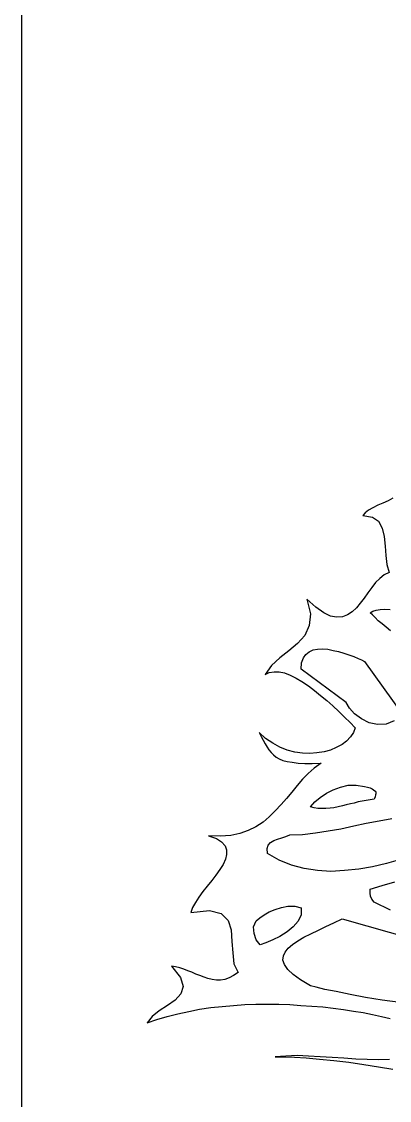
# Model space of a CAD drawing. Header units: inches. Extents: x 7658 to 73799, y 48 to 40262.
# Drawn here: x 60091 to 60459, y 4184 to 5264 of the extents above; entities that cross this region are included whole.
import ezdxf

# ---------------------------------------------------------------- set-up
doc = ezdxf.new("R2010")
doc.units = ezdxf.units.IN
doc.layers.add('www.cad-blocks.net', color=7, linetype='Continuous')

# ---------------------------------------------------------------- blocks, each defined once
blk = doc.blocks.new('A$C516926BB')
blk.add_line((48.7041, 38.5194), (48.7041, 0))
blk = doc.blocks.new('A$C12A9118A')
for p, q in [((0.231, 1.4689), (0.226, 1.4663)), ((0.2359, 1.4712), (0.231, 1.4689)), ((0.2413, 1.4735), (0.2359, 1.4712)), ((0.2462, 1.4762), (0.2413, 1.4735)), ((0.2184, 1.4613), (0.2161, 1.4586)), ((0.2161, 1.4586), (0.2256, 1.4571)), ((0.2218, 1.464), (0.2184, 1.4613)), ((0.226, 1.4663), (0.2218, 1.464)), ((0.2256, 1.4571), (0.2317, 1.4529)), ((0.2317, 1.4529), (0.2352, 1.4461)), ((0.2352, 1.4461), (0.2375, 1.4377)), ((0.2375, 1.4377), (0.2382, 1.4281)), ((0.2382, 1.4281), (0.239, 1.4186)), ((0.239, 1.4186), (0.2401, 1.4095)), ((0.2401, 1.4095), (0.2424, 1.4015)), ((0.2329, 1.3957), (0.2287, 1.3916)), ((0.2375, 1.3992), (0.2329, 1.3957)), ((0.2424, 1.4015), (0.2375, 1.3992)), ((0.2249, 1.3866), (0.2211, 1.3813)), ((0.2287, 1.3916), (0.2249, 1.3866)), ((0.1689, 1.3668), (0.1601, 1.3748)), ((0.1601, 1.3748), (0.1635, 1.3603)), ((0.2173, 1.3759), (0.2135, 1.371)), ((0.2211, 1.3813), (0.2173, 1.3759)), ((0.1769, 1.3614), (0.1689, 1.3668)), ((0.1837, 1.358), (0.1769, 1.3614)), ((0.2054, 1.3622), (0.2005, 1.3592)), ((0.2096, 1.3664), (0.2054, 1.3622)), ((0.2135, 1.371), (0.2096, 1.3664)), ((0.2234, 1.3614), (0.226, 1.363)), ((0.2256, 1.3592), (0.2234, 1.3614)), ((0.226, 1.363), (0.2295, 1.3641)), ((0.2295, 1.3641), (0.2333, 1.3645)), ((0.2333, 1.3645), (0.2378, 1.3649)), ((0.2378, 1.3649), (0.2432, 1.3645)), ((0.1635, 1.3603), (0.1624, 1.3485)), ((0.1898, 1.3569), (0.1837, 1.358)), ((0.1955, 1.3573), (0.1898, 1.3569)), ((0.2005, 1.3592), (0.1955, 1.3573)), ((0.2283, 1.3565), (0.2256, 1.3592)), ((0.2314, 1.3534), (0.2283, 1.3565)), ((0.2352, 1.3504), (0.2314, 1.3534)), ((0.2394, 1.347), (0.2352, 1.3504)), ((0.1624, 1.3485), (0.1578, 1.3386)), ((0.2436, 1.3432), (0.2394, 1.347)), ((0.1506, 1.3306), (0.1418, 1.3233)), ((0.1578, 1.3386), (0.1506, 1.3306)), ((0.1418, 1.3233), (0.133, 1.3161)), ((0.1566, 1.3161), (0.1589, 1.3195)), ((0.1589, 1.3195), (0.1624, 1.3222)), ((0.1624, 1.3222), (0.1662, 1.3241)), ((0.1662, 1.3241), (0.1708, 1.3249)), ((0.1708, 1.3249), (0.1757, 1.3252)), ((0.1757, 1.3252), (0.1811, 1.3249)), ((0.1811, 1.3249), (0.1864, 1.3237)), ((0.1864, 1.3237), (0.1917, 1.3226)), ((0.1917, 1.3226), (0.1971, 1.321)), ((0.1971, 1.321), (0.202, 1.3191)), ((0.202, 1.3191), (0.207, 1.3176)), ((0.207, 1.3176), (0.2112, 1.3157)), ((0.1246, 1.3085), (0.1182, 1.2997)), ((0.133, 1.3161), (0.1246, 1.3085)), ((0.1544, 1.305), (0.1547, 1.3111)), ((0.1547, 1.3111), (0.1566, 1.3161)), ((0.2112, 1.3157), (0.2146, 1.3142)), ((0.2146, 1.3142), (0.2176, 1.3127)), ((0.2176, 1.3127), (0.255, 1.2604)), ((0.1182, 1.2997), (0.1224, 1.3016)), ((0.1224, 1.3016), (0.1273, 1.3024)), ((0.1273, 1.3024), (0.1323, 1.3024)), ((0.1323, 1.3024), (0.1376, 1.3012)), ((0.1376, 1.3012), (0.1433, 1.2989)), ((0.1433, 1.2989), (0.1494, 1.2959)), ((0.1494, 1.2959), (0.1551, 1.2925)), ((0.1993, 1.2715), (0.1544, 1.305)), ((0.1551, 1.2925), (0.1616, 1.2883)), ((0.1616, 1.2883), (0.1677, 1.2837)), ((0.1677, 1.2837), (0.1738, 1.2787)), ((0.1738, 1.2787), (0.1799, 1.2734)), ((0.1799, 1.2734), (0.186, 1.2681)), ((0.186, 1.2681), (0.1921, 1.2624)), ((0.2028, 1.2658), (0.1993, 1.2715)), ((0.2077, 1.2601), (0.2028, 1.2658)), ((0.1921, 1.2624), (0.1978, 1.257)), ((0.1978, 1.257), (0.2032, 1.2517)), ((0.2146, 1.2551), (0.2077, 1.2601)), ((0.2222, 1.2513), (0.2146, 1.2551)), ((0.2474, 1.2532), (0.2394, 1.2498)), ((0.2032, 1.2517), (0.2085, 1.2463)), ((0.2085, 1.2463), (0.2066, 1.2414)), ((0.2306, 1.2494), (0.2222, 1.2513)), ((0.2394, 1.2498), (0.2306, 1.2494)), ((0.1185, 1.2357), (0.1121, 1.2414)), ((0.1121, 1.2414), (0.1143, 1.2376)), ((0.1143, 1.2376), (0.1163, 1.2338)), ((0.1163, 1.2338), (0.1182, 1.2303)), ((0.1258, 1.2307), (0.1185, 1.2357)), ((0.1997, 1.233), (0.1952, 1.2296)), ((0.2035, 1.2372), (0.1997, 1.233)), ((0.2066, 1.2414), (0.2035, 1.2372)), ((0.1182, 1.2303), (0.1201, 1.2269)), ((0.1201, 1.2269), (0.122, 1.2242)), ((0.122, 1.2242), (0.1243, 1.2216)), ((0.1243, 1.2216), (0.1265, 1.2193)), ((0.133, 1.2269), (0.1258, 1.2307)), ((0.1403, 1.2238), (0.133, 1.2269)), ((0.1479, 1.2219), (0.1403, 1.2238)), ((0.1555, 1.2208), (0.1479, 1.2219)), ((0.1628, 1.2204), (0.1555, 1.2208)), ((0.17, 1.2212), (0.1628, 1.2204)), ((0.1772, 1.2223), (0.17, 1.2212)), ((0.1837, 1.2238), (0.1772, 1.2223)), ((0.1894, 1.2265), (0.1837, 1.2238)), ((0.1952, 1.2296), (0.1894, 1.2265)), ((0.1265, 1.2193), (0.1292, 1.217)), ((0.1292, 1.217), (0.1323, 1.2151)), ((0.1323, 1.2151), (0.1361, 1.2136)), ((0.1361, 1.2136), (0.1403, 1.2124)), ((0.1403, 1.2124), (0.1452, 1.2117)), ((0.1452, 1.2117), (0.1513, 1.2109)), ((0.1513, 1.2109), (0.1578, 1.2105)), ((0.1578, 1.2105), (0.1654, 1.2105)), ((0.1654, 1.2105), (0.1742, 1.2109)), ((0.1742, 1.2109), (0.1673, 1.2059)), ((0.1612, 1.2006), (0.1555, 1.1949)), ((0.1673, 1.2059), (0.1612, 1.2006)), ((0.1502, 1.1884), (0.1448, 1.1819)), ((0.1555, 1.1949), (0.1502, 1.1884)), ((0.1936, 1.1869), (0.2012, 1.1888)), ((0.2012, 1.1888), (0.2093, 1.1888)), ((0.2093, 1.1888), (0.2176, 1.1876)), ((0.2176, 1.1876), (0.2207, 1.1869)), ((0.1448, 1.1819), (0.1395, 1.1754)), ((0.1734, 1.1766), (0.1795, 1.1808)), ((0.1795, 1.1808), (0.1864, 1.1842)), ((0.1864, 1.1842), (0.1936, 1.1869)), ((0.2207, 1.1869), (0.2234, 1.1861)), ((0.2234, 1.1861), (0.2253, 1.185)), ((0.2253, 1.185), (0.2268, 1.1842)), ((0.2268, 1.1842), (0.2279, 1.1831)), ((0.2283, 1.1773), (0.2276, 1.1754)), ((0.2279, 1.1831), (0.2287, 1.1827)), ((0.2287, 1.1793), (0.2283, 1.1773)), ((0.2287, 1.1827), (0.2291, 1.1819)), ((0.2291, 1.18), (0.2287, 1.1793)), ((0.2291, 1.1819), (0.2291, 1.1815)), ((0.2291, 1.1815), (0.2291, 1.1812)), ((0.2291, 1.1812), (0.2291, 1.1804)), ((0.2291, 1.1804), (0.2291, 1.18)), ((0.1342, 1.1694), (0.1284, 1.1632)), ((0.1395, 1.1754), (0.1342, 1.1694)), ((0.1635, 1.1671), (0.1681, 1.172)), ((0.1673, 1.1663), (0.1635, 1.1671)), ((0.1711, 1.1655), (0.1673, 1.1663)), ((0.1681, 1.172), (0.1734, 1.1766)), ((0.1871, 1.1663), (0.1833, 1.1659)), ((0.1913, 1.1671), (0.1871, 1.1663)), ((0.1955, 1.1682), (0.1913, 1.1671)), ((0.1993, 1.169), (0.1955, 1.1682)), ((0.2035, 1.1701), (0.1993, 1.169)), ((0.2073, 1.1709), (0.2035, 1.1701)), ((0.2115, 1.172), (0.2073, 1.1709)), ((0.2154, 1.1728), (0.2115, 1.172)), ((0.2195, 1.1735), (0.2154, 1.1728)), ((0.2234, 1.1743), (0.2195, 1.1735)), ((0.2272, 1.1747), (0.2234, 1.1743)), ((0.2276, 1.1754), (0.2272, 1.1747)), ((0.1224, 1.1571), (0.1163, 1.1518)), ((0.1284, 1.1632), (0.1224, 1.1571)), ((0.1753, 1.1655), (0.1711, 1.1655)), ((0.1791, 1.1655), (0.1753, 1.1655)), ((0.1833, 1.1659), (0.1791, 1.1655)), ((0.2325, 1.1533), (0.2451, 1.1556)), ((0.109, 1.1472), (0.1014, 1.1434)), ((0.1163, 1.1518), (0.109, 1.1472)), ((0.1814, 1.143), (0.194, 1.1453)), ((0.194, 1.1453), (0.207, 1.148)), ((0.207, 1.148), (0.2195, 1.1507)), ((0.2195, 1.1507), (0.2325, 1.1533)), ((0.0732, 1.1377), (0.0617, 1.1381)), ((0.0617, 1.1381), (0.0694, 1.1354)), ((0.0694, 1.1354), (0.0747, 1.132)), ((0.0839, 1.1385), (0.0732, 1.1377)), ((0.093, 1.1404), (0.0839, 1.1385)), ((0.1014, 1.1434), (0.093, 1.1404)), ((0.1269, 1.1335), (0.1307, 1.1347)), ((0.1307, 1.1347), (0.1349, 1.1362)), ((0.1349, 1.1362), (0.1391, 1.1373)), ((0.1391, 1.1373), (0.1429, 1.1392)), ((0.1429, 1.1392), (0.1555, 1.1396)), ((0.1555, 1.1396), (0.1685, 1.1411)), ((0.1685, 1.1411), (0.1814, 1.143)), ((0.0747, 1.132), (0.0781, 1.1282)), ((0.0781, 1.1282), (0.0797, 1.124)), ((0.0797, 1.124), (0.0797, 1.1194)), ((0.1201, 1.1255), (0.1212, 1.1289)), ((0.1205, 1.1206), (0.1201, 1.1255)), ((0.1212, 1.1289), (0.1235, 1.1316)), ((0.1235, 1.1316), (0.1269, 1.1335)), ((0.0785, 1.1148), (0.0762, 1.1095)), ((0.0797, 1.1194), (0.0785, 1.1148)), ((0.1323, 1.1137), (0.1205, 1.1206)), ((0.1445, 1.1087), (0.1323, 1.1137)), ((0.2538, 1.1145), (0.2397, 1.1106)), ((0.0728, 1.1046), (0.069, 1.0988)), ((0.0762, 1.1095), (0.0728, 1.1046)), ((0.1574, 1.1053), (0.1445, 1.1087)), ((0.1708, 1.1034), (0.1574, 1.1053)), ((0.1841, 1.1026), (0.1708, 1.1034)), ((0.1978, 1.1034), (0.1841, 1.1026)), ((0.2119, 1.1049), (0.1978, 1.1034)), ((0.2256, 1.1072), (0.2119, 1.1049)), ((0.2397, 1.1106), (0.2256, 1.1072)), ((0.0648, 1.0935), (0.0602, 1.0878)), ((0.069, 1.0988), (0.0648, 1.0935)), ((0.2355, 1.0885), (0.2481, 1.092)), ((0.056, 1.0824), (0.0518, 1.0767)), ((0.0602, 1.0878), (0.056, 1.0824)), ((0.2234, 1.0847), (0.2355, 1.0885)), ((0.2234, 1.0809), (0.2234, 1.0847)), ((0.2237, 1.0779), (0.2234, 1.0809)), ((0.0484, 1.0714), (0.0457, 1.0664)), ((0.0518, 1.0767), (0.0484, 1.0714)), ((0.2249, 1.0748), (0.2237, 1.0779)), ((0.2272, 1.0718), (0.2249, 1.0748)), ((0.2436, 1.0638), (0.2272, 1.0718)), ((0.0457, 1.0664), (0.0438, 1.0615)), ((0.0438, 1.0615), (0.0625, 1.0634)), ((0.0625, 1.0634), (0.0743, 1.0603)), ((0.0743, 1.0603), (0.0812, 1.0535)), ((0.1128, 1.0561), (0.1174, 1.0592)), ((0.1174, 1.0592), (0.1224, 1.0622)), ((0.1224, 1.0622), (0.1284, 1.0645)), ((0.1284, 1.0645), (0.1346, 1.0664)), ((0.1346, 1.0664), (0.141, 1.0676)), ((0.141, 1.0676), (0.1479, 1.0676)), ((0.1479, 1.0676), (0.1544, 1.066)), ((0.1544, 1.0592), (0.1513, 1.0527)), ((0.1544, 1.066), (0.1544, 1.0592)), ((0.0812, 1.0535), (0.0842, 1.044)), ((0.1067, 1.047), (0.1094, 1.0531)), ((0.1094, 1.0531), (0.1128, 1.0561)), ((0.1513, 1.0527), (0.1464, 1.047)), ((0.1715, 1.0436), (0.1791, 1.0474)), ((0.1791, 1.0474), (0.1871, 1.0512)), ((0.1871, 1.0512), (0.1952, 1.055)), ((0.1952, 1.055), (0.3933, 0.999)), ((0.0842, 1.044), (0.085, 1.0325)), ((0.1071, 1.0405), (0.1067, 1.047)), ((0.1094, 1.034), (0.1071, 1.0405)), ((0.133, 1.0375), (0.1258, 1.034)), ((0.1403, 1.042), (0.133, 1.0375)), ((0.1464, 1.047), (0.1403, 1.042)), ((0.1509, 1.0329), (0.157, 1.0367)), ((0.157, 1.0367), (0.1639, 1.0401)), ((0.1639, 1.0401), (0.1715, 1.0436)), ((0.085, 1.0325), (0.0858, 1.0211)), ((0.1132, 1.0291), (0.1094, 1.034)), ((0.1189, 1.031), (0.1132, 1.0291)), ((0.1258, 1.034), (0.1189, 1.031)), ((0.1384, 1.0218), (0.1414, 1.0257)), ((0.1414, 1.0257), (0.1456, 1.0295)), ((0.1456, 1.0295), (0.1509, 1.0329)), ((0.0858, 1.0211), (0.0869, 1.01)), ((0.1361, 1.0138), (0.1365, 1.018)), ((0.1365, 1.018), (0.1384, 1.0218)), ((0.0286, 1.007), (0.0244, 1.0077)), ((0.0244, 1.0077), (0.0335, 0.9963)), ((0.0328, 1.0062), (0.0286, 1.007)), ((0.037, 1.0047), (0.0328, 1.0062)), ((0.0408, 1.0032), (0.037, 1.0047)), ((0.0869, 1.01), (0.0911, 1.0013)), ((0.1376, 1.0093), (0.1361, 1.0138)), ((0.141, 1.0043), (0.1376, 1.0093)), ((0.1464, 0.9994), (0.141, 1.0043)), ((0.0335, 0.9963), (0.0362, 0.9872)), ((0.045, 1.0016), (0.0408, 1.0032)), ((0.0488, 0.9997), (0.045, 1.0016)), ((0.053, 0.9982), (0.0488, 0.9997)), ((0.0572, 0.9967), (0.053, 0.9982)), ((0.061, 0.9952), (0.0572, 0.9967)), ((0.0652, 0.9944), (0.061, 0.9952)), ((0.0694, 0.9936), (0.0652, 0.9944)), ((0.0736, 0.9936), (0.0694, 0.9936)), ((0.0778, 0.9944), (0.0736, 0.9936)), ((0.0823, 0.9959), (0.0778, 0.9944)), ((0.0865, 0.9982), (0.0823, 0.9959)), ((0.0911, 1.0013), (0.0865, 0.9982)), ((0.1536, 0.994), (0.1464, 0.9994)), ((0.1635, 0.9879), (0.1536, 0.994)), ((0.0362, 0.9872), (0.0339, 0.9799)), ((0.1692, 0.9868), (0.1635, 0.9879)), ((0.178, 0.9845), (0.1692, 0.9868)), ((0.1894, 0.9822), (0.178, 0.9845)), ((0.0282, 0.9738), (0.0206, 0.9685)), ((0.0339, 0.9799), (0.0282, 0.9738)), ((0.2032, 0.9795), (0.1894, 0.9822)), ((0.2188, 0.9765), (0.2032, 0.9795)), ((0.2355, 0.9738), (0.2188, 0.9765)), ((0.2535, 0.9715), (0.2355, 0.9738)), ((0.0122, 0.9631), (0.005, 0.9574)), ((0.0206, 0.9685), (0.0122, 0.9631)), ((0.0309, 0.9601), (0.0419, 0.9624)), ((0.0419, 0.9624), (0.0526, 0.9647)), ((0.0526, 0.9647), (0.064, 0.9662)), ((0.064, 0.9662), (0.0751, 0.9673)), ((0.0751, 0.9673), (0.0865, 0.9685)), ((0.0865, 0.9685), (0.098, 0.9692)), ((0.098, 0.9692), (0.109, 0.9696)), ((0.109, 0.9696), (0.1205, 0.9696)), ((0.1205, 0.9696), (0.1319, 0.9696)), ((0.1319, 0.9696), (0.1429, 0.9692)), ((0.1429, 0.9692), (0.154, 0.9685)), ((0.154, 0.9685), (0.165, 0.9677)), ((0.165, 0.9677), (0.1761, 0.967)), ((0.1761, 0.967), (0.1864, 0.9658)), ((0.1864, 0.9658), (0.1967, 0.9643)), ((0.1967, 0.9643), (0.2066, 0.9628)), ((0.2066, 0.9628), (0.2165, 0.9612)), ((0.2165, 0.9612), (0.2256, 0.9593)), ((0.005, 0.9574), (0, 0.951)), ((0, 0.951), (0.0099, 0.9544)), ((0.0099, 0.9544), (0.0202, 0.9574)), ((0.0202, 0.9574), (0.0309, 0.9601)), ((0.2256, 0.9593), (0.2348, 0.9574)), ((0.2348, 0.9574), (0.2432, 0.9555)), ((0.1391, 0.9178), (0.1284, 0.917)), ((0.1502, 0.9182), (0.1391, 0.9178)), ((0.1616, 0.9178), (0.1502, 0.9182)), ((0.1734, 0.917), (0.1616, 0.9178)), ((0.1284, 0.917), (0.1368, 0.917)), ((0.1368, 0.917), (0.1475, 0.9166)), ((0.1475, 0.9166), (0.1593, 0.9159)), ((0.1593, 0.9159), (0.1727, 0.9147)), ((0.1727, 0.9147), (0.1871, 0.9132)), ((0.1852, 0.9163), (0.1734, 0.917)), ((0.1971, 0.9155), (0.1852, 0.9163)), ((0.1871, 0.9132), (0.202, 0.9117)), ((0.2089, 0.9147), (0.1971, 0.9155)), ((0.202, 0.9117), (0.2169, 0.9094)), ((0.2203, 0.9144), (0.2089, 0.9147)), ((0.2169, 0.9094), (0.2317, 0.9071)), ((0.2317, 0.914), (0.2203, 0.9144)), ((0.2428, 0.9144), (0.2317, 0.914)), ((0.2317, 0.9071), (0.2462, 0.9045))]:
    blk.add_line(p, q)

msp = doc.modelspace()

# ---------------------------------------------------------------- block references
at = {"xscale": 1000, "yscale": 1000, "zscale": 1000}
msp.add_blockref('A$C12A9118A', (60216.3, 3310.8), dxfattribs=at)
at = {"layer": 'www.cad-blocks.net', "color": 155, "true_color": 0x546d8e, "xscale": 1000, "yscale": 1000, "zscale": 1000}
msp.add_blockref('A$C516926BB', (11386.7, 694.4), dxfattribs=at)

doc.saveas('drawing.dxf')
